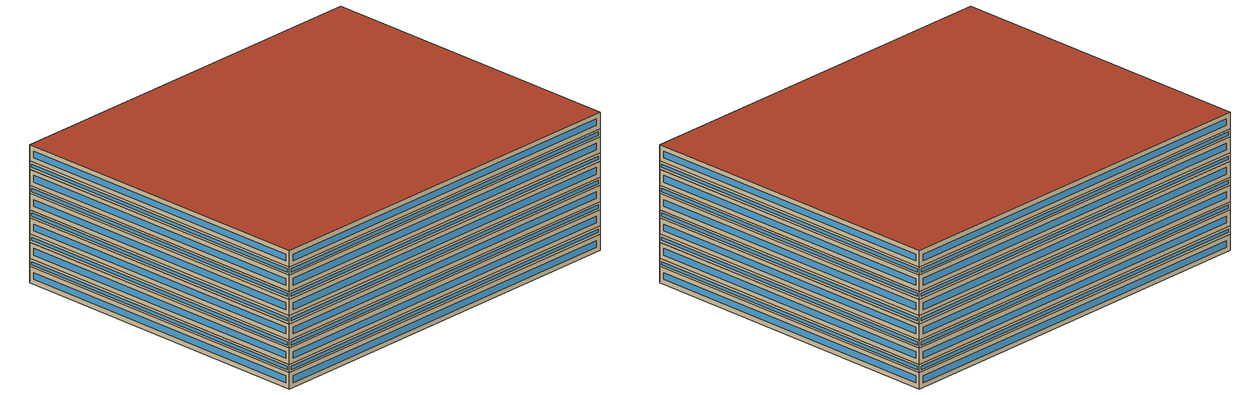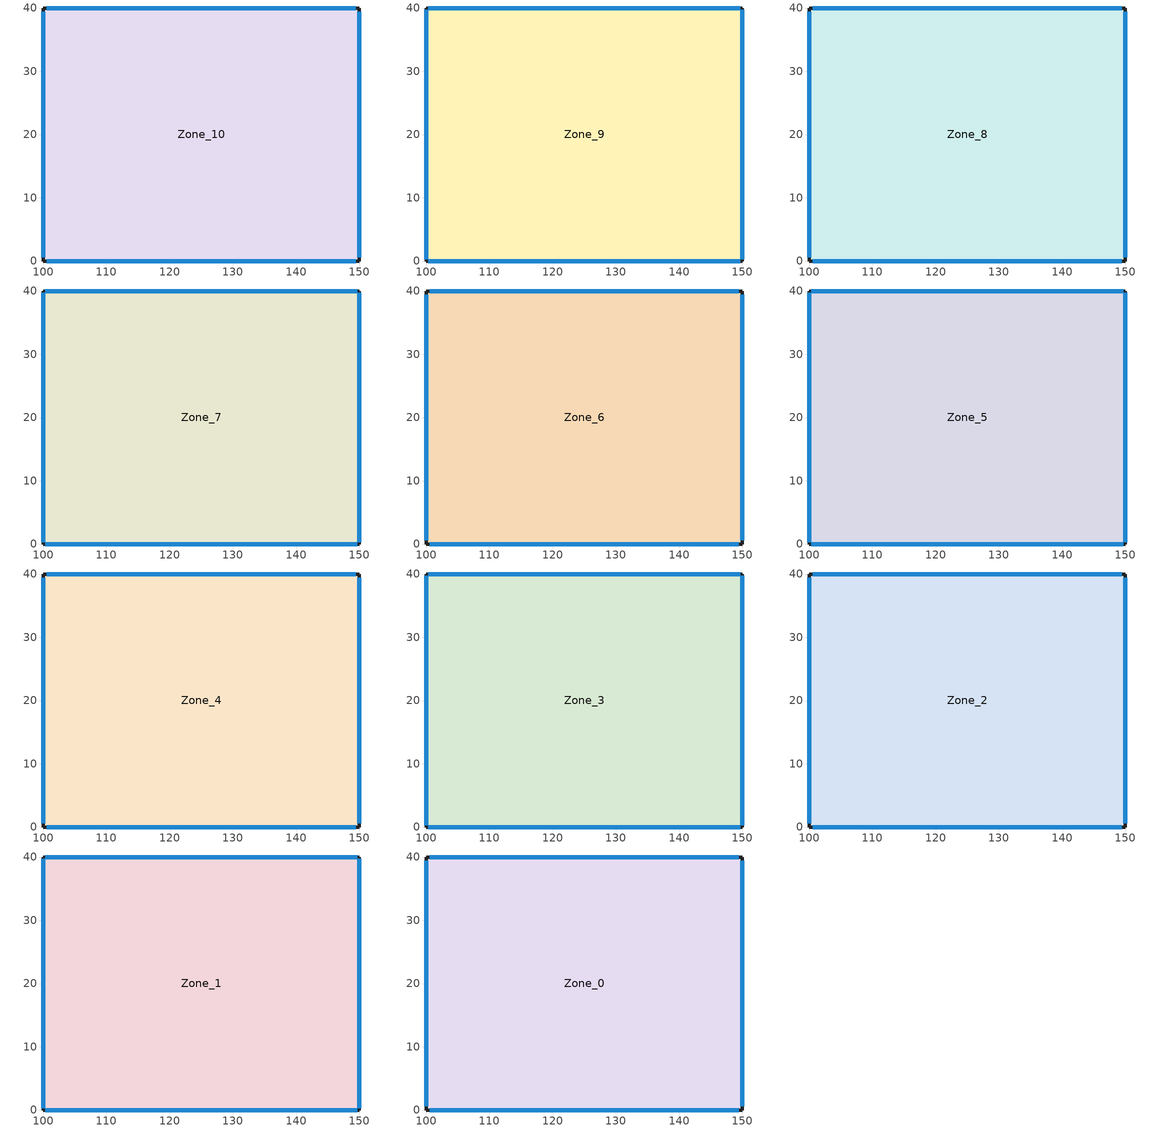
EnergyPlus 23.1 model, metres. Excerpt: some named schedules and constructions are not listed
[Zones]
Zone_10
 floor outside (90.1-2019 Nonresidential CZ 0 Exterior Floor (Mass)): 150,0 100,0 100,40 150,40 z0.5
 wall outside (90.1-2019 Nonresidential CZ 0 Exterior Wall (Mass)): 150,0 150,40 100,40 100,0 150,0 z0.5:2.5
 window (90.1-2019 Nonresidential CZ 0 Glazing (Operable)): 150,0.59 150,39.41 / 149.41,40 100.59,40 / 100,39.41 100,0.59 / 100.59,0 149.41,0 z1.09:1.91
Zone_9
 floor to Zone_10 (Interior Slab (Mass)_FLIPPED): 150,0 100,0 100,40 150,40 z2.5
 wall outside (90.1-2019 Nonresidential CZ 0 Exterior Wall (Mass)): 150,0 150,40 100,40 100,0 150,0 z2.5:3.5
 window (90.1-2019 Nonresidential CZ 0 Glazing (Operable)): 150,0.3 150,39.7 / 149.7,40 100.3,40 / 100,39.7 100,0.3 / 100.3,0 149.7,0 z2.8:3.2
Zone_8
 floor to Zone_9 (Interior Slab (Mass)_FLIPPED): 150,0 100,0 100,40 150,40 z3.5
 wall outside (90.1-2019 Nonresidential CZ 0 Exterior Wall (Mass)): 150,0 150,40 100,40 100,0 150,0 z3.5:5.5
 window (90.1-2019 Nonresidential CZ 0 Glazing (Operable)): 150,0.59 150,39.41 / 149.41,40 100.59,40 / 100,39.41 100,0.59 / 100.59,0 149.41,0 z4.09:4.91
Zone_7
 floor to Zone_8 (Interior Slab (Mass)_FLIPPED): 150,0 100,0 100,40 150,40 z5.5
 wall outside (90.1-2019 Nonresidential CZ 0 Exterior Wall (Mass)): 150,0 150,40 100,40 100,0 150,0 z5.5:6.5
 window (90.1-2019 Nonresidential CZ 0 Glazing (Operable)): 150,0.3 150,39.7 / 149.7,40 100.3,40 / 100,39.7 100,0.3 / 100.3,0 149.7,0 z5.8:6.2
Zone_6
 floor to Zone_7 (Interior Slab (Mass)_FLIPPED): 150,0 100,0 100,40 150,40 z6.5
 wall outside (90.1-2019 Nonresidential CZ 0 Exterior Wall (Mass)): 150,0 150,40 100,40 100,0 150,0 z6.5:8.5
 window (90.1-2019 Nonresidential CZ 0 Glazing (Operable)): 150,0.59 150,39.41 / 149.41,40 100.59,40 / 100,39.41 100,0.59 / 100.59,0 149.41,0 z7.09:7.91
Zone_5
 floor to Zone_6 (Interior Slab (Mass)_FLIPPED): 150,0 100,0 100,40 150,40 z8.5
 wall outside (90.1-2019 Nonresidential CZ 0 Exterior Wall (Mass)): 150,0 150,40 100,40 100,0 150,0 z8.5:9.5
 window (90.1-2019 Nonresidential CZ 0 Glazing (Operable)): 150,0.3 150,39.7 / 149.7,40 100.3,40 / 100,39.7 100,0.3 / 100.3,0 149.7,0 z8.8:9.2
Zone_4
 floor to Zone_5 (Interior Slab (Mass)_FLIPPED): 150,0 100,0 100,40 150,40 z9.5
 wall outside (90.1-2019 Nonresidential CZ 0 Exterior Wall (Mass)): 150,0 150,40 100,40 100,0 150,0 z9.5:11.5
 window (90.1-2019 Nonresidential CZ 0 Glazing (Operable)): 150,0.59 150,39.41 / 149.41,40 100.59,40 / 100,39.41 100,0.59 / 100.59,0 149.41,0 z10.09:10.91
Zone_3
 floor to Zone_4 (Interior Slab (Mass)_FLIPPED): 150,0 100,0 100,40 150,40 z11.5
 wall outside (90.1-2019 Nonresidential CZ 0 Exterior Wall (Mass)): 150,0 150,40 100,40 100,0 150,0 z11.5:12.5
 window (90.1-2019 Nonresidential CZ 0 Glazing (Operable)): 150,0.3 150,39.7 / 149.7,40 100.3,40 / 100,39.7 100,0.3 / 100.3,0 149.7,0 z11.8:12.2
Zone_2
 floor to Zone_3 (Interior Slab (Mass)_FLIPPED): 150,0 100,0 100,40 150,40 z12.5
 wall outside (90.1-2019 Nonresidential CZ 0 Exterior Wall (Mass)): 150,0 150,40 100,40 100,0 150,0 z12.5:14.5
 window (90.1-2019 Nonresidential CZ 0 Glazing (Operable)): 150,0.59 150,39.41 / 149.41,40 100.59,40 / 100,39.41 100,0.59 / 100.59,0 149.41,0 z13.09:13.91
Zone_1
 floor to Zone_2 (Interior Slab (Mass)_FLIPPED): 150,0 100,0 100,40 150,40 z14.5
 wall outside (90.1-2019 Nonresidential CZ 0 Exterior Wall (Mass)): 150,0 150,40 100,40 100,0 150,0 z14.5:15.5
 window (90.1-2019 Nonresidential CZ 0 Glazing (Operable)): 150,0.3 150,39.7 / 149.7,40 100.3,40 / 100,39.7 100,0.3 / 100.3,0 149.7,0 z14.8:15.2
Zone_0
 floor to Zone_1 (Interior Slab (Mass)_FLIPPED): 150,0 100,0 100,40 150,40 z15.5
 wall outside (90.1-2019 Nonresidential CZ 0 Exterior Wall (Mass)): 150,0 150,40 100,40 100,0 150,0 z15.5:17.5
 window (90.1-2019 Nonresidential CZ 0 Glazing (Operable)): 150,0.59 150,39.41 / 149.41,40 100.59,40 / 100,39.41 100,0.59 / 100.59,0 149.41,0 z16.09:16.91
 roof outside (90.1-2019 Nonresidential CZ 0 Exterior Roof (Mass)): 150,0 150,40 100,40 100,0 z17.5
[Schedule:Week:Daily]
CoolAvail_Zone_5_3: 8ac08239-8bdb-4184-9bfe-3cb0b5e9a97e, f7465ff5-cc3b-4403-82c9-82521ef3cb90, a1561be3-55ee-4e57-a287-591a479e8bf1, b73a8764-2c93-4235-99de-2399ed545a44, 87ddf09f-0acc-4952-84e5-459877a3d10f, 45735616-b2b6-4659-9007-e98fcdeeb41a, 5f942b04-503d-43e7-8c57-0119571af138, 8ac08239-8bdb-4184-9bfe-3cb0b5e9a97e, 8ac08239-8bdb-4184-9bfe-3cb0b5e9a97e, 8ac08239-8bdb-4184-9bfe-3cb0b5e9a97e, 8ac08239-8bdb-4184-9bfe-3cb0b5e9a97e, 8ac08239-8bdb-4184-9bfe-3cb0b5e9a97e
CoolAvail_Zone_5_4: b87b3b1c-751c-42fa-92db-3c0539987839, 8e94b0bc-d4b0-4aff-9e56-76a1adbb8d0a, 6896a997-09bc-4cb5-adef-ad1bdb4518cb, e380c8b1-286c-4a9c-aa02-f7e6a70574e0, c00eba58-7d6f-4fdd-ac65-0fd2af3947e4, ed3caabc-092e-42be-8969-d36d5941d1e9, 8e94b0bc-d4b0-4aff-9e56-76a1adbb8d0a, b87b3b1c-751c-42fa-92db-3c0539987839, b87b3b1c-751c-42fa-92db-3c0539987839, b87b3b1c-751c-42fa-92db-3c0539987839, b87b3b1c-751c-42fa-92db-3c0539987839, b87b3b1c-751c-42fa-92db-3c0539987839
CoolAvail_Zone_5_5: bfa7a8d4-6c56-4eff-bc5e-0618cf705621, 9cbed45e-63e8-4420-9a23-7f25957aa236, ef76ad71-7aaa-48a0-8e2c-fa70e842b56d, a43690ce-abb1-4da6-8cce-8481ea17eb74, 9cea89d7-eb24-4dcb-80fd-6958ede221d2, f4515d3c-328b-4c36-b737-3e4fbc606386, d6c9fbda-9c15-47d9-b869-da36010bdc4e, bfa7a8d4-6c56-4eff-bc5e-0618cf705621, bfa7a8d4-6c56-4eff-bc5e-0618cf705621, bfa7a8d4-6c56-4eff-bc5e-0618cf705621, bfa7a8d4-6c56-4eff-bc5e-0618cf705621, bfa7a8d4-6c56-4eff-bc5e-0618cf705621
CoolAvail_Zone_5_6: 59e5be97-33a9-4e03-82cd-77cbf9fea0a8, f5dad141-542a-48d2-b0c4-1b4ec5e46d7d, e0329e75-8594-46f3-8365-09f184f3d3c9, b85ddf77-71dd-4be8-8f48-0589f0cc54c9, 7c17c076-9c5c-4c49-8d7e-45ff4d4fd69f, 12a81014-9a70-4d75-962c-54732fd2817a, c8675d83-cc90-463b-8c33-fb7fa0b07f96, 59e5be97-33a9-4e03-82cd-77cbf9fea0a8, 59e5be97-33a9-4e03-82cd-77cbf9fea0a8, 59e5be97-33a9-4e03-82cd-77cbf9fea0a8, 59e5be97-33a9-4e03-82cd-77cbf9fea0a8, 59e5be97-33a9-4e03-82cd-77cbf9fea0a8
CoolAvail_Zone_5_7: cc56d085-d39f-49b6-9984-6ebc21cebae5, 10959cd0-f199-414d-9872-cf62450d83ae, 3cb80067-d96f-4fd9-81ae-80d8df03a0bd, d27c0b45-92c3-4db3-94aa-8d0116486a5d, faa8700b-9fde-41c6-9d48-d74e5590db6a, be9f164d-7db2-450c-ba37-8baf8c0ef6a5, 0efa19ce-e470-418a-8fb1-a87900ff5547, cc56d085-d39f-49b6-9984-6ebc21cebae5, cc56d085-d39f-49b6-9984-6ebc21cebae5, cc56d085-d39f-49b6-9984-6ebc21cebae5, cc56d085-d39f-49b6-9984-6ebc21cebae5, cc56d085-d39f-49b6-9984-6ebc21cebae5
CoolAvail_Zone_5_8: 11e1f09c-7582-4db8-b70a-5f12b58b5dc1, 8d978f04-2901-4319-afd5-be1bd5bee483, 486659df-fef1-48ce-bb1c-c3dd13010f79, 0366723c-bc0d-41cf-a795-b8832c644d88, d8c662f0-4c6b-42ae-a5f8-e1e0e819b8d4, 562e9b33-d1b3-493e-8375-723c1353a6f5, 8a405f9d-42d0-44d9-96d0-330464419840, 11e1f09c-7582-4db8-b70a-5f12b58b5dc1, 11e1f09c-7582-4db8-b70a-5f12b58b5dc1, 11e1f09c-7582-4db8-b70a-5f12b58b5dc1, 11e1f09c-7582-4db8-b70a-5f12b58b5dc1, 11e1f09c-7582-4db8-b70a-5f12b58b5dc1
CoolAvail_Zone_5_9: f2db2952-6156-4be0-b031-513d2b609a8c, c3d44b06-ad62-4a2a-9ce1-f80689ff660c, 8a405f9d-42d0-44d9-96d0-330464419840, 26011c86-58b0-47a6-b7ac-7f8563470614, ee257502-f434-459f-b2b2-f89f0795eda3, 5e1cf9e3-ebf4-4ece-97b1-18b0a8a31690, 263a5a61-1005-4029-ad1b-b767cfe35c9a, f2db2952-6156-4be0-b031-513d2b609a8c, f2db2952-6156-4be0-b031-513d2b609a8c, f2db2952-6156-4be0-b031-513d2b609a8c, f2db2952-6156-4be0-b031-513d2b609a8c, f2db2952-6156-4be0-b031-513d2b609a8c
CoolAvail_Zone_5_10: b28ff34a-97d2-4053-96a5-9acbe20769d3, 8a405f9d-42d0-44d9-96d0-330464419840, 63384a4c-9a77-477f-b9fc-a7fdd59f03d3, c76344e2-4c84-49b0-b137-45472a97be06, dacf9c4f-a16a-4dea-aa38-e56684c88150, d44360a1-31f5-418b-95dc-6b8b4617e77d, 5390ab0d-8085-4e6a-8bdc-433647d100b4, b28ff34a-97d2-4053-96a5-9acbe20769d3, b28ff34a-97d2-4053-96a5-9acbe20769d3, b28ff34a-97d2-4053-96a5-9acbe20769d3, b28ff34a-97d2-4053-96a5-9acbe20769d3, b28ff34a-97d2-4053-96a5-9acbe20769d3
CoolAvail_Zone_5_11: 8a405f9d-42d0-44d9-96d0-330464419840, 2b8d5e29-07b5-4375-84f3-7e73669e9175, 3a0204a8-4d5d-41e9-8140-a7a473ba1b05, cb9b3dab-3040-43a9-9f2c-7b7c161b15a6, a3d280ab-82f1-45d7-8cca-5a24b01e2a6f, c001c453-f69e-448c-8d33-b542edf875d6, 191eb09b-cef3-4d27-8d14-0055ef203aa4, 8a405f9d-42d0-44d9-96d0-330464419840, 8a405f9d-42d0-44d9-96d0-330464419840, 8a405f9d-42d0-44d9-96d0-330464419840, 8a405f9d-42d0-44d9-96d0-330464419840, 8a405f9d-42d0-44d9-96d0-330464419840
CoolAvail_Zone_5_12: 8d9dd40b-f5b2-4f36-824a-397c20008174, 41e65c28-817b-4d10-8260-7fd657d4a8b6, e3f1449a-5789-42cc-85f7-f1df5d4685aa, b015f029-59fd-4882-8d7d-9e79fa4d0a65, e2ee728e-757a-497b-b5b6-d78eaf94be34, d8f13d92-78d2-4bae-a025-28c6bf115016, c376802d-16c4-43a9-a7ce-9245a3954db4, 8d9dd40b-f5b2-4f36-824a-397c20008174, 8d9dd40b-f5b2-4f36-824a-397c20008174, 8d9dd40b-f5b2-4f36-824a-397c20008174, 8d9dd40b-f5b2-4f36-824a-397c20008174, 8d9dd40b-f5b2-4f36-824a-397c20008174
CoolAvail_Zone_5_13: 6a0dd6d0-2053-4e08-afd2-584c9f20a87a, 29de9b9f-1699-40cd-89d7-d4e65299d2f3, 75d18138-b2cd-4d38-b6c1-a88f72da3fcc, bd7f5a20-327d-4547-bbc3-5b7452d7e966, bb364aa2-3d88-425e-afcd-be4a77a556ae, 9d736532-3372-4234-86f8-cec98393f69c, 51f0637d-8233-4b49-a189-c331064c739d, 6a0dd6d0-2053-4e08-afd2-584c9f20a87a, 6a0dd6d0-2053-4e08-afd2-584c9f20a87a, 6a0dd6d0-2053-4e08-afd2-584c9f20a87a, 6a0dd6d0-2053-4e08-afd2-584c9f20a87a, 6a0dd6d0-2053-4e08-afd2-584c9f20a87a
CoolAvail_Zone_5_14: 3b64f659-7a87-43c0-8593-ffb75930c7f4, 9866af8d-7ab0-4c81-8db6-ce00146023e8, 02405d4e-0d02-4eff-9657-d8f9128f4eab, b917b18e-be4c-4d95-8ca7-ef00fec35358, 70c9cd82-fe0e-49ee-aaf4-1c8ff27f5354, 42b8bfae-4ab3-4b91-9049-5aef0e0a45b5, 9cbcde63-174f-4098-b545-8a02de437128, 3b64f659-7a87-43c0-8593-ffb75930c7f4, 3b64f659-7a87-43c0-8593-ffb75930c7f4, 3b64f659-7a87-43c0-8593-ffb75930c7f4, 3b64f659-7a87-43c0-8593-ffb75930c7f4, 3b64f659-7a87-43c0-8593-ffb75930c7f4
CoolAvail_Zone_5_15: 19dac5b0-28fc-460c-81f9-3dbb121f2bf8, e9c57910-916d-46b4-aea8-ffc3126c18fa, 2e73e53b-a754-47bd-965a-2e9b6a3bb011, 3f37206c-4197-45cd-98ea-0984f4deacec, 8f52b9ad-d695-459a-8123-1d00cf1d1862, 923948f4-e046-4f33-9833-6f095076ca41, 2b3fc603-4b4f-4d7a-8bc2-6e0e08bcdc7b, 19dac5b0-28fc-460c-81f9-3dbb121f2bf8, 19dac5b0-28fc-460c-81f9-3dbb121f2bf8, 19dac5b0-28fc-460c-81f9-3dbb121f2bf8, 19dac5b0-28fc-460c-81f9-3dbb121f2bf8, 19dac5b0-28fc-460c-81f9-3dbb121f2bf8
CoolAvail_Zone_5_16: 2b24e0a0-77cd-4c2a-b642-03fc66f5c8b9, 106d7206-3cd6-40aa-bb3f-d1aa542cc2ae, d8816c3b-0b15-4ece-87b0-550193ae6b3b, 90097c4d-ccdb-4846-818d-3cb2f30ef5dc, 61b5032f-cd16-4827-b89d-23ab93cb0bca, 18b198f9-c7da-4087-b865-159950c574c9, df11aa4b-5de7-4dcf-b1b6-ac577a82ad4a, 2b24e0a0-77cd-4c2a-b642-03fc66f5c8b9, 2b24e0a0-77cd-4c2a-b642-03fc66f5c8b9, 2b24e0a0-77cd-4c2a-b642-03fc66f5c8b9, 2b24e0a0-77cd-4c2a-b642-03fc66f5c8b9, 2b24e0a0-77cd-4c2a-b642-03fc66f5c8b9
CoolAvail_Zone_5_17: 30b9171a-7657-45ad-8017-84e6404a233f, eef20202-03ec-4909-bd15-b857f90d6a31, bfdf7701-11bf-443c-8628-7934162078ba, d15e5b5d-5e37-4174-a93b-1081d327ba36, dcbeb821-1698-4cac-b286-aea139742297, 7116dbe5-212a-4f86-9218-e9f82299a115, 38d1916f-2a8a-4ab0-92c9-4a2c45943095, 30b9171a-7657-45ad-8017-84e6404a233f, 30b9171a-7657-45ad-8017-84e6404a233f, 30b9171a-7657-45ad-8017-84e6404a233f, 30b9171a-7657-45ad-8017-84e6404a233f, 30b9171a-7657-45ad-8017-84e6404a233f
CoolAvail_Zone_5_18: 0a7de23c-0324-448c-89ba-2cd380fbd515, 2aff8466-0908-4b61-bc1a-6bceaf2a4e85, aebfd59d-58d0-45e9-a04d-295ea184cf9d, 0a7de23c-0324-448c-89ba-2cd380fbd515, def8fd52-9c04-459b-b488-edd1ceb558e8, 2724fd72-7d31-4623-8ce8-dae60800fc56, a52faff9-5955-42e7-a57b-6a64d24945f9, 0a7de23c-0324-448c-89ba-2cd380fbd515, 0a7de23c-0324-448c-89ba-2cd380fbd515, 0a7de23c-0324-448c-89ba-2cd380fbd515, 0a7de23c-0324-448c-89ba-2cd380fbd515, 0a7de23c-0324-448c-89ba-2cd380fbd515
CoolAvail_Zone_5_19: 51f33bcb-c1b9-4dbf-a088-91283180cc94, f02aa9f5-7836-4d4f-86de-6ff0b72cae85, e110b118-d81a-4b43-8216-c1da41565a46, a215011d-4356-478b-a21d-b576fe264fa7, 516b1c36-25e3-4fd2-ba88-c9e099409a74, 2c939a17-2f24-48a6-9bbb-2f1d91a34e61, 83adf70c-07ae-41d9-8fd2-a52c17277c96, 51f33bcb-c1b9-4dbf-a088-91283180cc94, 51f33bcb-c1b9-4dbf-a088-91283180cc94, 51f33bcb-c1b9-4dbf-a088-91283180cc94, 51f33bcb-c1b9-4dbf-a088-91283180cc94, 51f33bcb-c1b9-4dbf-a088-91283180cc94
CoolAvail_Zone_5_20: 5dda5916-6d3c-48d9-a4eb-7cd58c6ca905, 90be5a14-d185-49e9-b411-98636482d1e4, 51f33bcb-c1b9-4dbf-a088-91283180cc94, 7a625284-486a-4df8-a195-787275be78b9, 2d9d3bc2-2be8-40e2-ba93-16945def3971, 50c1e71f-3c6f-4dce-aea5-29f5db3406b0, 3b2a50bb-8273-4419-a75b-b061611c1ee3, 5dda5916-6d3c-48d9-a4eb-7cd58c6ca905, 5dda5916-6d3c-48d9-a4eb-7cd58c6ca905, 5dda5916-6d3c-48d9-a4eb-7cd58c6ca905, 5dda5916-6d3c-48d9-a4eb-7cd58c6ca905, 5dda5916-6d3c-48d9-a4eb-7cd58c6ca905
CoolAvail_Zone_5_21: 79654032-0147-43e8-b268-009458f05259, 9cbed45e-63e8-4420-9a23-7f25957aa236, 033e5d23-12a7-46dc-9698-c5c22ac64766, ca0514e6-15e5-43fc-9152-7c261e085220, e4cf8d18-b06a-4275-8dae-d644d1fffa45, 5dfc78b0-88dd-4231-a396-0eb56cbd5de2, ad5cdd03-fd0d-46d1-a952-4600b6bc9a7e, 79654032-0147-43e8-b268-009458f05259, 79654032-0147-43e8-b268-009458f05259, 79654032-0147-43e8-b268-009458f05259, 79654032-0147-43e8-b268-009458f05259, 79654032-0147-43e8-b268-009458f05259
CoolAvail_Zone_5_22: ae0897ba-8887-4847-a761-27c239ed7601, e9241817-41b8-4c97-a5ac-5b412bfbf647, 6ed750c0-6651-479f-8583-a43f3ec745a4, ab5efb21-1b2c-4519-9a10-06b047222dca, 46cdaba4-7fc0-49bc-aa2e-e63d6e3d887b, 9b530ce9-eca5-4026-a7f3-7d5d08ebb73a, a49a7585-76db-4f9a-93a1-7b1e433aaa8e, ae0897ba-8887-4847-a761-27c239ed7601, ae0897ba-8887-4847-a761-27c239ed7601, ae0897ba-8887-4847-a761-27c239ed7601, ae0897ba-8887-4847-a761-27c239ed7601, ae0897ba-8887-4847-a761-27c239ed7601
CoolAvail_Zone_5_23: bf5dcc97-0650-4216-94ab-1fe1f55276a6, aaa1963e-e4e9-4f0a-8b44-b0072f10ddaf, b3fd5bc3-90ed-4f8e-8d6f-127abbd410e7, 532fc8c8-b428-4593-a29f-3708c2500318, c4eee6c1-9e5e-41c9-af96-8911827a25c9, db590865-4fe0-4535-94e5-8bd3e82d6c2f, 4a43e340-611f-4e7f-be46-f3b1aaa300a3, bf5dcc97-0650-4216-94ab-1fe1f55276a6, bf5dcc97-0650-4216-94ab-1fe1f55276a6, bf5dcc97-0650-4216-94ab-1fe1f55276a6, bf5dcc97-0650-4216-94ab-1fe1f55276a6, bf5dcc97-0650-4216-94ab-1fe1f55276a6
CoolAvail_Zone_5_24: b4f70b77-5474-4961-b665-f4b872168fce, 62a84dcf-005e-479f-bf49-5971cac001d6, 95043a9f-ae9f-4096-93dd-0030d5745bee, 71b5a1bf-89df-478a-94ba-3e6d224b1fce, 067f6a9f-440f-4da4-bc3c-4016dbe239e3, 51920650-d57b-432c-8473-77c249c60af3, 4e089610-16fc-4de8-8654-57ed60320646, b4f70b77-5474-4961-b665-f4b872168fce, b4f70b77-5474-4961-b665-f4b872168fce, b4f70b77-5474-4961-b665-f4b872168fce, b4f70b77-5474-4961-b665-f4b872168fce, b4f70b77-5474-4961-b665-f4b872168fce
CoolAvail_Zone_5_25: 3a8ff466-1572-43e3-b7c1-fb57bae7e5f6, af582de9-854c-4b27-ac37-ec64c0e964a6, 9561be1d-9728-4a63-9683-414e658ba770, 0c5d451c-b26a-42e6-8045-81209f73361d, 13c9dcf3-7c3c-4939-99bc-a66501a51218, bd35f572-6c14-4c75-a87f-39b822fabd9c, a0464ed6-f6ce-463c-902f-f49dfcaf50e5, 3a8ff466-1572-43e3-b7c1-fb57bae7e5f6, 3a8ff466-1572-43e3-b7c1-fb57bae7e5f6, 3a8ff466-1572-43e3-b7c1-fb57bae7e5f6, 3a8ff466-1572-43e3-b7c1-fb57bae7e5f6, 3a8ff466-1572-43e3-b7c1-fb57bae7e5f6
CoolAvail_Zone_5_26: 1a058e7b-2432-44ee-a387-212f9af2a98e, 89cbe1b4-be8d-420b-ad1d-481134bae030, e2c5f702-147f-4f45-8f93-eb151656052a, e8feb143-6619-4e44-abe4-59084b4926e8, d6372546-09e3-4d54-a7ad-aef5bb923712, bc1f5db8-0343-4289-98cc-e794d962400e, 8e44327a-f274-4954-8564-baa047c96d54, 1a058e7b-2432-44ee-a387-212f9af2a98e, 1a058e7b-2432-44ee-a387-212f9af2a98e, 1a058e7b-2432-44ee-a387-212f9af2a98e, 1a058e7b-2432-44ee-a387-212f9af2a98e, 1a058e7b-2432-44ee-a387-212f9af2a98e
CoolAvail_Zone_5_27: 5ebd543f-653b-4453-a2d1-aa20cdf9a81a, bec830b0-02b2-4883-9ad5-dd031b4d9da0, ac1a399e-7844-498d-8094-53b89d6a8a63, b0a6c523-17be-4de8-a007-4749900e1979, 89440362-d1a5-4c98-b4b5-20ca6e0c723e, 9bd72d2d-7662-4cc1-85ea-05f916025e89, e36e2bb7-caca-44e1-8e18-b27da54db28d, 5ebd543f-653b-4453-a2d1-aa20cdf9a81a, 5ebd543f-653b-4453-a2d1-aa20cdf9a81a, 5ebd543f-653b-4453-a2d1-aa20cdf9a81a, 5ebd543f-653b-4453-a2d1-aa20cdf9a81a, 5ebd543f-653b-4453-a2d1-aa20cdf9a81a
CoolAvail_Zone_5_28: 52f27922-8312-42f5-9ce3-bbaede20f962, d69800f2-0a2a-4179-96c9-3c352552a6cb, a7b39a6e-c28e-400f-b0cb-b89a44eba3be, 3c63a5d8-3374-4310-95cc-48742d6db97b, d15e5b5d-5e37-4174-a93b-1081d327ba36, 3a47506a-f390-4411-a07b-474aca295586, 79654032-0147-43e8-b268-009458f05259, 52f27922-8312-42f5-9ce3-bbaede20f962, 52f27922-8312-42f5-9ce3-bbaede20f962, 52f27922-8312-42f5-9ce3-bbaede20f962, 52f27922-8312-42f5-9ce3-bbaede20f962, 52f27922-8312-42f5-9ce3-bbaede20f962
CoolAvail_Zone_5_29: 9bbad1f3-deb7-427f-9d25-8d7d36413950, 53c1ea5d-1ebb-48b4-bd44-e5e57a493b47, 571e5022-c7a9-4193-872e-adb23b875967, fd1eebb7-ae25-4a0b-9ae9-f39244b66f8c, d15e5b5d-5e37-4174-a93b-1081d327ba36, d15e5b5d-5e37-4174-a93b-1081d327ba36, b8639eff-2515-4373-8ad7-ac73a9e1f874, 9bbad1f3-deb7-427f-9d25-8d7d36413950, 9bbad1f3-deb7-427f-9d25-8d7d36413950, 9bbad1f3-deb7-427f-9d25-8d7d36413950, 9bbad1f3-deb7-427f-9d25-8d7d36413950, 9bbad1f3-deb7-427f-9d25-8d7d36413950
CoolAvail_Zone_5_30: 7184da34-240c-4b6d-93ce-fbc2130ab747, 8a405f9d-42d0-44d9-96d0-330464419840, dc97af03-2384-4bb0-99b3-728cf9247e1d, 3a76f166-5242-40e2-934c-137b1db0427f, 603d38bc-9358-45a7-b500-89b06c01529a, 4439b08b-b3b5-4bb0-872a-ef064c6df472, 961611fc-6cb6-40a5-a8bc-84e99b759f59, 7184da34-240c-4b6d-93ce-fbc2130ab747, 7184da34-240c-4b6d-93ce-fbc2130ab747, 7184da34-240c-4b6d-93ce-fbc2130ab747, 7184da34-240c-4b6d-93ce-fbc2130ab747, 7184da34-240c-4b6d-93ce-fbc2130ab747
CoolAvail_Zone_5_31: 5a908684-f9cf-45b4-b5b8-ae8a123e500a, 7a625284-486a-4df8-a195-787275be78b9, 571e5022-c7a9-4193-872e-adb23b875967, 51099a20-6c29-4076-87bc-da8d38a44a4c, 9f34e41f-fa0a-4cca-84f2-8a4b7e5c9fff, 2e3ce53a-b27f-4b19-865a-8a59f8f3d9be, fb570989-6d79-4e23-96a0-bc028a045480, 5a908684-f9cf-45b4-b5b8-ae8a123e500a, 5a908684-f9cf-45b4-b5b8-ae8a123e500a, 5a908684-f9cf-45b4-b5b8-ae8a123e500a, 5a908684-f9cf-45b4-b5b8-ae8a123e500a, 5a908684-f9cf-45b4-b5b8-ae8a123e500a
CoolAvail_Zone_5_32: 33920dee-67d3-4b8c-8265-b6fee3f7193f, 4d3eb448-9b0c-49e7-af43-dd11c7dbcc7f, 14827110-bb91-4569-9464-842db7c2f4c9, 4415725f-ac32-4013-943e-1ba89236a3ae, cde782c4-b684-40ae-8943-953bc67c3267, 680fbcb8-d65b-47a6-8f7d-5d6d7eec2a61, a5b1e0ee-6456-494a-ac05-9d128e00ea1b, 33920dee-67d3-4b8c-8265-b6fee3f7193f, 33920dee-67d3-4b8c-8265-b6fee3f7193f, 33920dee-67d3-4b8c-8265-b6fee3f7193f, 33920dee-67d3-4b8c-8265-b6fee3f7193f, 33920dee-67d3-4b8c-8265-b6fee3f7193f
CoolAvail_Zone_5_33: e6622f1f-2e6a-4cb0-9cfe-3307bc4e7330, ba0a8b03-b524-4944-950f-25f97ced0e71, 5e71a3d9-717c-4ec3-b2c5-cc67a8577d65, 0d333b0c-b992-4e52-952e-bc08f7f16e68, c7fc317e-73be-4404-b4ac-a850ff035b45, 033e5d23-12a7-46dc-9698-c5c22ac64766, 96585438-17a9-4f2d-ba76-5f25d7acb26b, e6622f1f-2e6a-4cb0-9cfe-3307bc4e7330, e6622f1f-2e6a-4cb0-9cfe-3307bc4e7330, e6622f1f-2e6a-4cb0-9cfe-3307bc4e7330, e6622f1f-2e6a-4cb0-9cfe-3307bc4e7330, e6622f1f-2e6a-4cb0-9cfe-3307bc4e7330
CoolAvail_Zone_5_34: 58776fbb-131a-4163-bc9f-bdc5d5c2f7db, 3c21969f-b920-492f-a4b9-10ae55c85706, 61b357f4-f6e6-4925-b387-1de39b7cc1fa, 0fa62410-a4f8-424e-bd98-b743837af38e, 502d5453-6122-42a2-9195-6f643fa86aa6, 348f92fa-facd-4d59-8293-b884daa41336, 975a310a-3582-4e8e-bbb1-4e74cdb09bf2, 58776fbb-131a-4163-bc9f-bdc5d5c2f7db, 58776fbb-131a-4163-bc9f-bdc5d5c2f7db, 58776fbb-131a-4163-bc9f-bdc5d5c2f7db, 58776fbb-131a-4163-bc9f-bdc5d5c2f7db, 58776fbb-131a-4163-bc9f-bdc5d5c2f7db
CoolAvail_Zone_5_35: 0a0e94e5-17e9-4f55-b6ba-0cff2d60cb48, 656ac055-7b5f-4ee6-a593-05e85dcc2151, f4a2c2a8-6a30-4858-af05-fa7fe88aa03f, d37df644-2e9c-4d79-a21b-c2ce73d4f76b, c8675d83-cc90-463b-8c33-fb7fa0b07f96, 2c28fc9b-8a8b-4620-840b-bf0f7868a53c, 4eb883bc-be96-4aad-97b9-e9b3bf60c7c0, 0a0e94e5-17e9-4f55-b6ba-0cff2d60cb48, 0a0e94e5-17e9-4f55-b6ba-0cff2d60cb48, 0a0e94e5-17e9-4f55-b6ba-0cff2d60cb48, 0a0e94e5-17e9-4f55-b6ba-0cff2d60cb48, 0a0e94e5-17e9-4f55-b6ba-0cff2d60cb48
CoolAvail_Zone_5_36: 974d3b50-240b-4423-8093-ecf7348e7a77, 5dda5916-6d3c-48d9-a4eb-7cd58c6ca905, d1377231-a0dc-4382-bb8f-9b1b18d367ac, 3bc0fb08-8a13-4cc9-ae99-47b2b77d3581, 64521ecc-3f76-405a-8015-79241e9814f1, 0b178198-81fe-45bb-924c-f1c7844d558f, 9561be1d-9728-4a63-9683-414e658ba770, 974d3b50-240b-4423-8093-ecf7348e7a77, 974d3b50-240b-4423-8093-ecf7348e7a77, 974d3b50-240b-4423-8093-ecf7348e7a77, 974d3b50-240b-4423-8093-ecf7348e7a77, 974d3b50-240b-4423-8093-ecf7348e7a77
CoolAvail_Zone_5_37: d15e5b5d-5e37-4174-a93b-1081d327ba36, 4dbaa0ec-594d-484d-9f40-ff97ba6f489b, 5637ac8b-84e2-4ae5-80ae-d1b10a38e0a6, 73b77d0b-158f-4ab2-b965-87fe1b25a0b5, a23a09be-1608-4e17-9d1a-3b0c8bebe0d6, bee6b387-4d5e-4adb-b40b-2d77ddca55e5, fefef696-33ff-4fe0-90e5-88765f0c1d3c, d15e5b5d-5e37-4174-a93b-1081d327ba36, d15e5b5d-5e37-4174-a93b-1081d327ba36, d15e5b5d-5e37-4174-a93b-1081d327ba36, d15e5b5d-5e37-4174-a93b-1081d327ba36, d15e5b5d-5e37-4174-a93b-1081d327ba36
CoolAvail_Zone_5_38: e88c6c5b-bd8b-4ff2-a5c8-6d02a455660d, d503720c-97db-4c8f-bb73-5fa63e187427, 974d3b50-240b-4423-8093-ecf7348e7a77, e6bef2dc-bc69-48b0-a87c-56ca68d267ba, b56f730e-0d16-40b5-8800-2eaec1f9e16d, 481d59af-034c-4750-aa96-4dfbceed2deb, 26478247-07dc-437b-9561-7dc0f47f08da, e88c6c5b-bd8b-4ff2-a5c8-6d02a455660d, e88c6c5b-bd8b-4ff2-a5c8-6d02a455660d, e88c6c5b-bd8b-4ff2-a5c8-6d02a455660d, e88c6c5b-bd8b-4ff2-a5c8-6d02a455660d, e88c6c5b-bd8b-4ff2-a5c8-6d02a455660d
CoolAvail_Zone_5_39: e0b2708d-d036-4065-8009-799a6ab6b869, 67b84bbc-35a5-464d-b2aa-46a085c2dace, 2ba26b7c-ec20-4d35-9d4d-c5aa899999db, 33fc359f-7dd0-4837-816f-1591cc087171, 09a3685a-2c69-4375-933e-06f930586e9f, 7321d2a9-7909-4930-a3a2-908d2a361488, d15e5b5d-5e37-4174-a93b-1081d327ba36, e0b2708d-d036-4065-8009-799a6ab6b869, e0b2708d-d036-4065-8009-799a6ab6b869, e0b2708d-d036-4065-8009-799a6ab6b869, e0b2708d-d036-4065-8009-799a6ab6b869, e0b2708d-d036-4065-8009-799a6ab6b869
CoolAvail_Zone_5_40: fd1eebb7-ae25-4a0b-9ae9-f39244b66f8c, 95fa02f2-2dcb-463b-95b4-cc12a435ff88, a7a1d405-c573-4bb9-b67b-8ce496c3c19b, 45c8ce96-07ae-4084-a6ae-a2589231fdf2, b97038e8-cb96-4908-8caf-aebc44971e05, 935ce55b-c2eb-4d0a-8971-2a44efc75534, 7f483035-ffa4-4953-83d1-3a987444b79a, fd1eebb7-ae25-4a0b-9ae9-f39244b66f8c, fd1eebb7-ae25-4a0b-9ae9-f39244b66f8c, fd1eebb7-ae25-4a0b-9ae9-f39244b66f8c, fd1eebb7-ae25-4a0b-9ae9-f39244b66f8c, fd1eebb7-ae25-4a0b-9ae9-f39244b66f8c
CoolAvail_Zone_5_41: 2dcc873a-a15d-4898-9fc1-872ab014c7bf, bbb2faed-3f6a-44d8-aaf0-78c2e5e9e339, e423462b-1761-430d-9fe2-04f5ce2df798, 221900c0-e161-4b32-8dcf-c06f7f97bc00, 0c28a0af-c182-4c21-a87c-47ab7c06f9a6, 531176dc-aaea-4caa-8757-48b7464adbe8, f02c8604-d348-4cbe-8dd2-544ac135fb9a, 2dcc873a-a15d-4898-9fc1-872ab014c7bf, 2dcc873a-a15d-4898-9fc1-872ab014c7bf, 2dcc873a-a15d-4898-9fc1-872ab014c7bf, 2dcc873a-a15d-4898-9fc1-872ab014c7bf, 2dcc873a-a15d-4898-9fc1-872ab014c7bf
CoolAvail_Zone_5_42: 55b381e4-677b-4329-b664-d2a45fb87942, 4b302ba2-075a-4b97-9e24-a58132b1d411, 02e56310-3f5e-4da5-a1ac-b244952a844e, 2bf2147b-2790-43df-95a8-867ac31a1a3b, beec6d2d-9b4d-454c-bab1-ccd7f0066b7f, e315acb1-8100-4df8-a883-a898b626087a, 338386b5-c2be-4c5a-bb7b-7ed45e145b6a, 55b381e4-677b-4329-b664-d2a45fb87942, 55b381e4-677b-4329-b664-d2a45fb87942, 55b381e4-677b-4329-b664-d2a45fb87942, 55b381e4-677b-4329-b664-d2a45fb87942, 55b381e4-677b-4329-b664-d2a45fb87942
CoolAvail_Zone_5_43: a3fc49ce-a702-4050-a4d4-f0b41f3f04d1, 61f6c040-2eff-4334-87d1-fc18078c5b4d, 216a5813-e1aa-4f98-a3d9-45aafe295c6f, ed36eb50-59d0-4664-b429-3e82567ec3db, 8268aa2b-f0c7-4399-82b5-6ee22692aaec, 7e1150bf-fcb5-4083-bada-e8b812130924, bac10eca-6aad-4b6c-99d9-6d047ad927fb, a3fc49ce-a702-4050-a4d4-f0b41f3f04d1, a3fc49ce-a702-4050-a4d4-f0b41f3f04d1, a3fc49ce-a702-4050-a4d4-f0b41f3f04d1, a3fc49ce-a702-4050-a4d4-f0b41f3f04d1, a3fc49ce-a702-4050-a4d4-f0b41f3f04d1
CoolAvail_Zone_5_44: 64c5fce2-a931-45de-ae17-11bb6b7ec4f7, 47937c46-9517-4e7e-a3e7-344cd70182dd, 6875829c-b567-4096-a9a7-070edf4a5beb, 1ef194d5-600d-436e-896f-97ae3dce0780, a412ade5-a070-42a9-a7bc-82a2a93165c4, 8a1bcc7b-a4db-415c-b492-aece4c5ef8ef, 54881f83-04a8-4966-a892-547419b078ed, 64c5fce2-a931-45de-ae17-11bb6b7ec4f7, 64c5fce2-a931-45de-ae17-11bb6b7ec4f7, 64c5fce2-a931-45de-ae17-11bb6b7ec4f7, 64c5fce2-a931-45de-ae17-11bb6b7ec4f7, 64c5fce2-a931-45de-ae17-11bb6b7ec4f7
CoolAvail_Zone_5_45: 2b397f9f-8be1-4396-8707-4f27285c48cf, 8a405f9d-42d0-44d9-96d0-330464419840, 406e654a-9fdf-4ae3-be6f-feb498b17671, d744ff22-ee5c-4023-b1c9-87d2f9fe7dfb, 2ba26b7c-ec20-4d35-9d4d-c5aa899999db, 18633dd2-a644-4504-9320-c2cd889ac2f6, 2b397f9f-8be1-4396-8707-4f27285c48cf, 2b397f9f-8be1-4396-8707-4f27285c48cf, 2b397f9f-8be1-4396-8707-4f27285c48cf, 2b397f9f-8be1-4396-8707-4f27285c48cf, 2b397f9f-8be1-4396-8707-4f27285c48cf, 2b397f9f-8be1-4396-8707-4f27285c48cf
CoolAvail_Zone_5_46: 309667cc-af2f-4954-85bc-5c148a350b4a, 4b302ba2-075a-4b97-9e24-a58132b1d411, c5798417-1c1b-466f-842b-606aee00b441, 3561d5a0-8828-4d36-a964-a15591300829, a7ceca8a-c546-48e0-a49a-66e985bab7ce, 5cde5439-ff1c-4de1-beaa-ff53f8bc1147, 8eda0833-9465-44ca-b207-203164fd8480, 309667cc-af2f-4954-85bc-5c148a350b4a, 309667cc-af2f-4954-85bc-5c148a350b4a, 309667cc-af2f-4954-85bc-5c148a350b4a, 309667cc-af2f-4954-85bc-5c148a350b4a, 309667cc-af2f-4954-85bc-5c148a350b4a
CoolAvail_Zone_5_47: c07bb51f-4667-4208-a672-928bc48b7e71, 0f0ad8b2-2234-4335-ac35-566c41478452, 6d6db758-2500-443d-bdef-894acfca45ea, 3f746df6-9fc2-4e6b-862d-bfddc29698c6, cc53f02f-f23b-4eea-8bb5-4934ea585736, f312e64c-c167-464e-bd74-4efe2e397cf8, a00cccfd-5229-4c20-b9c7-1c7349c5186a, c07bb51f-4667-4208-a672-928bc48b7e71, c07bb51f-4667-4208-a672-928bc48b7e71, c07bb51f-4667-4208-a672-928bc48b7e71, c07bb51f-4667-4208-a672-928bc48b7e71, c07bb51f-4667-4208-a672-928bc48b7e71
CoolAvail_Zone_5_48: 2c8ea5d2-3ca6-45dd-837b-790187776252, 4cc02389-25bd-4e02-83c7-58feb55ca3e1, d334755c-7090-493a-ab8f-9d10578fc5a6, 29e997ca-ecc2-4d1c-89d3-e135346c21a9, acf5dc99-9e6c-4cd1-8e4e-92e17302b4d5, d7521b54-dcde-4121-9895-2ef7c3b3bb1f, 1ae229a3-7d21-4fb6-800f-6fe5ce3d76cc, 2c8ea5d2-3ca6-45dd-837b-790187776252, 2c8ea5d2-3ca6-45dd-837b-790187776252, 2c8ea5d2-3ca6-45dd-837b-790187776252, 2c8ea5d2-3ca6-45dd-837b-790187776252, 2c8ea5d2-3ca6-45dd-837b-790187776252
CoolAvail_Zone_5_49: 7ea803b6-4dd8-4f21-a3f9-328113ec1916, f9b1004c-33da-4f60-8c23-26f99f1b139a, bde7cc9d-b313-478c-8cc4-a01290c4dae5, ce449a69-b7fa-4ae1-93bb-0214ff05a138, 3f8a45d7-03b5-4d13-a7ff-d2d48f56d807, 036425c4-82a5-4409-8ab6-3f12aa87b18d, fbfbacd4-5a12-4ed5-b67e-3885ccab6799, 7ea803b6-4dd8-4f21-a3f9-328113ec1916, 7ea803b6-4dd8-4f21-a3f9-328113ec1916, 7ea803b6-4dd8-4f21-a3f9-328113ec1916, 7ea803b6-4dd8-4f21-a3f9-328113ec1916, 7ea803b6-4dd8-4f21-a3f9-328113ec1916
CoolAvail_Zone_5_50: 7c356ccd-7fd0-4528-b668-c7546eaf29fd, a7a1d405-c573-4bb9-b67b-8ce496c3c19b, 0fe831b4-e945-4b21-ac06-86a2e420b340, cd7ced8e-8b7f-4543-85a8-9176b2e4a066, 2d89ac6e-f4cc-4247-9866-2bcfe1bc3776, 8881c897-b148-42fc-af77-a5b5a63de981, 5eed06f2-4a53-4ea2-bfd0-8501a5fcf0c7, 7c356ccd-7fd0-4528-b668-c7546eaf29fd, 7c356ccd-7fd0-4528-b668-c7546eaf29fd, 7c356ccd-7fd0-4528-b668-c7546eaf29fd, 7c356ccd-7fd0-4528-b668-c7546eaf29fd, 7c356ccd-7fd0-4528-b668-c7546eaf29fd
CoolAvail_Zone_5_51: c0e83535-29b8-446b-86aa-72272f3ed4d5, effd959a-8aaf-4a32-8b40-52283b3b98f9, c5930086-2ef5-4a74-83ec-795e1fdc4ced, 422191d6-08e9-4381-a167-78983eb10db2, 781589bc-d8a2-4d70-8197-9cd454fa73dc, 08f62952-1b6d-40fd-a8d1-eb5f4b36067c, 2e3ce53a-b27f-4b19-865a-8a59f8f3d9be, c0e83535-29b8-446b-86aa-72272f3ed4d5, c0e83535-29b8-446b-86aa-72272f3ed4d5, c0e83535-29b8-446b-86aa-72272f3ed4d5, c0e83535-29b8-446b-86aa-72272f3ed4d5, c0e83535-29b8-446b-86aa-72272f3ed4d5
CoolAvail_Zone_5_52: fd54331b-13d3-40b1-82b7-098872b6a4d1, fd54331b-13d3-40b1-82b7-098872b6a4d1, fd54331b-13d3-40b1-82b7-098872b6a4d1, fd54331b-13d3-40b1-82b7-098872b6a4d1, fd54331b-13d3-40b1-82b7-098872b6a4d1, fd54331b-13d3-40b1-82b7-098872b6a4d1, fd54331b-13d3-40b1-82b7-098872b6a4d1, fd54331b-13d3-40b1-82b7-098872b6a4d1, fd54331b-13d3-40b1-82b7-098872b6a4d1, fd54331b-13d3-40b1-82b7-098872b6a4d1, fd54331b-13d3-40b1-82b7-098872b6a4d1, fd54331b-13d3-40b1-82b7-098872b6a4d1
NatVentAvail_Zone_5_0: cc7c5e72-59e5-4702-8b92-1755059ed6e7, 376c1599-d0a1-46f3-9493-42d7791fb4d7, adf51260-352a-49a5-856a-a1708e0f9059, 3d42308f-4ede-4cfc-abd2-451e729e8899, 7e556149-db7b-452c-bc0e-d10d15d566de, d91147c9-b657-4293-a10b-2d96826d421b, 3de5a5f0-e37b-4be9-a4d0-a10cd2c42d39, cc7c5e72-59e5-4702-8b92-1755059ed6e7, cc7c5e72-59e5-4702-8b92-1755059ed6e7, cc7c5e72-59e5-4702-8b92-1755059ed6e7, cc7c5e72-59e5-4702-8b92-1755059ed6e7, cc7c5e72-59e5-4702-8b92-1755059ed6e7
NatVentAvail_Zone_5_1: 3ae7b580-9877-4d38-86a1-b7ff7554ca40, d42ad0eb-1562-4c6a-a2ff-f30118a8ced3, 659cf226-37ff-47d1-895f-4ca231c388b7, ac56218a-2dbe-492e-8073-25593503e669, c0b2f4d1-01b3-45a1-8358-39c921a39d31, 9f5f28fe-3118-482c-a101-9ab805f1a469, b0720e02-7a41-4125-943b-bf7348b466ea, 3ae7b580-9877-4d38-86a1-b7ff7554ca40, 3ae7b580-9877-4d38-86a1-b7ff7554ca40, 3ae7b580-9877-4d38-86a1-b7ff7554ca40, 3ae7b580-9877-4d38-86a1-b7ff7554ca40, 3ae7b580-9877-4d38-86a1-b7ff7554ca40
NatVentAvail_Zone_5_2: 5105515d-9b21-4281-af3d-07e03f7b6bab, d0b618e4-c2f6-400f-8f7b-86c363a9a151, c0b2f4d1-01b3-45a1-8358-39c921a39d31, 59960803-f3c8-46b2-94bb-fd38e35e664c, 376c1599-d0a1-46f3-9493-42d7791fb4d7, ea529082-dafb-4ae3-9133-c80d673d23d8, 71d822ab-728c-4cc9-9c34-57a5de03a976, 5105515d-9b21-4281-af3d-07e03f7b6bab, 5105515d-9b21-4281-af3d-07e03f7b6bab, 5105515d-9b21-4281-af3d-07e03f7b6bab, 5105515d-9b21-4281-af3d-07e03f7b6bab, 5105515d-9b21-4281-af3d-07e03f7b6bab
NatVentAvail_Zone_5_3: 3e0c2a6a-3bf6-4d58-a271-e91b39380af6, a49a7585-76db-4f9a-93a1-7b1e433aaa8e, ae37b25e-c380-4e85-8790-aceacc0e0324, 426e0e56-fc7c-49e6-90d7-0bfdbe712f24, 41781489-dd0d-4094-bb15-ddb7413edce5, cc7c5e72-59e5-4702-8b92-1755059ed6e7, 7d9c5027-a62c-4d0e-8f1d-a1b17dfe5b28, 3e0c2a6a-3bf6-4d58-a271-e91b39380af6, 3e0c2a6a-3bf6-4d58-a271-e91b39380af6, 3e0c2a6a-3bf6-4d58-a271-e91b39380af6, 3e0c2a6a-3bf6-4d58-a271-e91b39380af6, 3e0c2a6a-3bf6-4d58-a271-e91b39380af6
NatVentAvail_Zone_5_4: cd11a6d8-bab4-492a-9d1e-e542a4290711, ddddd88b-f37b-4b9b-9d07-3f036db0d2e3, d577d9b9-fdf8-434b-9f1a-40dde07e740e, da89acfc-d4c3-4f8d-9266-3254bd4261c6, ea26364a-384e-46ea-86c5-f9ef55a1e0d9, 0046e9bb-95bd-46a8-b9cc-78eefbc4e09e, ddddd88b-f37b-4b9b-9d07-3f036db0d2e3, cd11a6d8-bab4-492a-9d1e-e542a4290711, cd11a6d8-bab4-492a-9d1e-e542a4290711, cd11a6d8-bab4-492a-9d1e-e542a4290711, cd11a6d8-bab4-492a-9d1e-e542a4290711, cd11a6d8-bab4-492a-9d1e-e542a4290711
NatVentAvail_Zone_5_5: e7683f5f-0d3e-4122-b158-8df8f27fb22b, 8d6bacef-d121-4153-836b-d43db98e2268, c727dada-baa6-44d5-afff-46116fca0f88, e0e91d45-8302-41d6-8f1b-49fabdfba644, 63461c41-86a0-4d01-9f80-0e7ab8e2172f, c38ed216-7daa-4708-9e97-6597667791bb, fbd1d3f1-d7be-4ba4-84a3-233671e34556, e7683f5f-0d3e-4122-b158-8df8f27fb22b, e7683f5f-0d3e-4122-b158-8df8f27fb22b, e7683f5f-0d3e-4122-b158-8df8f27fb22b, e7683f5f-0d3e-4122-b158-8df8f27fb22b, e7683f5f-0d3e-4122-b158-8df8f27fb22b
NatVentAvail_Zone_5_6: 2012a289-c582-4713-8f79-0cada1ee59fe, 61b357f4-f6e6-4925-b387-1de39b7cc1fa, 16310482-787f-4f32-b917-9f2f256dd326, 2bca3579-0208-424a-9a2d-2c40d479f3e5, ee077d23-dd4c-430a-8633-dff9cec15da0, 0155e498-0233-495b-9139-34c61e2aa167, b1ff2ce5-6a89-443a-8d96-e35d44eaa55e, 2012a289-c582-4713-8f79-0cada1ee59fe, 2012a289-c582-4713-8f79-0cada1ee59fe, 2012a289-c582-4713-8f79-0cada1ee59fe, 2012a289-c582-4713-8f79-0cada1ee59fe, 2012a289-c582-4713-8f79-0cada1ee59fe
NatVentAvail_Zone_5_7: 441a60de-76e6-41d9-8fc4-b36bc8ad0eb9, 9c5eb7dc-428e-493d-ad37-161b3c253e11, a5b9ead5-cfc9-4336-bdbb-d0b8135e721f, 1487529c-c1a6-49f0-ba0b-ab5e9efc28d4, bb2bd257-2340-4716-afae-4da5e56529e5, 8cd03d6d-238c-4511-812c-1433cf541540, 8cc6b32d-6a8d-40f0-b2ac-fabc4573d05e, 441a60de-76e6-41d9-8fc4-b36bc8ad0eb9, 441a60de-76e6-41d9-8fc4-b36bc8ad0eb9, 441a60de-76e6-41d9-8fc4-b36bc8ad0eb9, 441a60de-76e6-41d9-8fc4-b36bc8ad0eb9, 441a60de-76e6-41d9-8fc4-b36bc8ad0eb9
NatVentAvail_Zone_5_8: 9e5a9277-8138-496c-9870-aba054b8bbb3, cc070876-0b8b-4729-b892-d7a399babd0d, e7384085-cd6c-491b-a54b-07c8b07f2257, 0553d18e-29e9-41c0-aea9-9765b4be9c8a, 0701a870-545e-4978-9d7f-aedff17e0eff, f5d92141-383b-489d-96bc-80b6229a566e, 3c8b651d-c98e-4425-a7c7-2414b5bc7adb, 9e5a9277-8138-496c-9870-aba054b8bbb3, 9e5a9277-8138-496c-9870-aba054b8bbb3, 9e5a9277-8138-496c-9870-aba054b8bbb3, 9e5a9277-8138-496c-9870-aba054b8bbb3, 9e5a9277-8138-496c-9870-aba054b8bbb3
NatVentAvail_Zone_5_9: 5d816ed7-7ec9-4921-8c64-4ab1ba523694, 5706f158-a4fa-4eb1-9bf6-1d89ef393a92, 3c8b651d-c98e-4425-a7c7-2414b5bc7adb, 90e9008a-d9ee-4a4a-ad77-8e75c3ea5551, bcbe1dac-ba0a-4867-b969-050dd3c67b92, 861d7f75-d597-4b61-a670-80d24de7f505, 533eb107-4d55-4b3d-b9c1-9081a1b2ad70, 5d816ed7-7ec9-4921-8c64-4ab1ba523694, 5d816ed7-7ec9-4921-8c64-4ab1ba523694, 5d816ed7-7ec9-4921-8c64-4ab1ba523694, 5d816ed7-7ec9-4921-8c64-4ab1ba523694, 5d816ed7-7ec9-4921-8c64-4ab1ba523694
NatVentAvail_Zone_5_10: 29761272-e0ad-41cc-b166-6d65ba07453a, 3c8b651d-c98e-4425-a7c7-2414b5bc7adb, 5442293f-f91a-44d3-aca9-54e1044a5361, 228d463a-bd59-4096-96db-764a2e6041d5, 5f05e015-a1a5-43ac-91ea-b073f0a32884, c8410929-2962-4582-9b9e-6fef1bb27cd6, e46c92d8-9320-4969-bb58-45d195726c85, 29761272-e0ad-41cc-b166-6d65ba07453a, 29761272-e0ad-41cc-b166-6d65ba07453a, 29761272-e0ad-41cc-b166-6d65ba07453a, 29761272-e0ad-41cc-b166-6d65ba07453a, 29761272-e0ad-41cc-b166-6d65ba07453a
NatVentAvail_Zone_5_11: 3c8b651d-c98e-4425-a7c7-2414b5bc7adb, 8a0b7107-8c65-429b-9f7a-174384472d6b, 51510923-d556-40c4-8523-ab76850dcf2d, abd7b270-852f-4712-85e1-38d5c272b64e, 03efa6d5-eb4d-45a4-aeba-88b06c3680c1, bf260229-1670-42ea-b5f7-5926d781914f, 38b442d9-42bd-49e2-9b0e-d9eacc9469b6, 3c8b651d-c98e-4425-a7c7-2414b5bc7adb, 3c8b651d-c98e-4425-a7c7-2414b5bc7adb, 3c8b651d-c98e-4425-a7c7-2414b5bc7adb, 3c8b651d-c98e-4425-a7c7-2414b5bc7adb, 3c8b651d-c98e-4425-a7c7-2414b5bc7adb
NatVentAvail_Zone_5_12: 5486d40b-60dd-43bb-90ff-bdbaf3b1c0cc, 16dfc5ad-2d77-4d44-8b7b-ffe988ac7b98, 44794eae-6624-4630-b60d-3a43cc081643, 36b5e332-80bd-47ca-b256-b5ccfd1804e3, b16cacf9-4dbe-4619-8d1e-a936f71a4e2a, cf064be3-f906-4d87-920c-62beb6c4aece, 34023c66-c1a8-42af-ad6d-a534260bd086, 5486d40b-60dd-43bb-90ff-bdbaf3b1c0cc, 5486d40b-60dd-43bb-90ff-bdbaf3b1c0cc, 5486d40b-60dd-43bb-90ff-bdbaf3b1c0cc, 5486d40b-60dd-43bb-90ff-bdbaf3b1c0cc, 5486d40b-60dd-43bb-90ff-bdbaf3b1c0cc
NatVentAvail_Zone_5_13: 5c3b286f-1d26-4d4e-99fb-e6666a114488, 389d1706-ea7a-4fec-bf17-04ad5032a252, e1e185e6-d1d1-4fb3-a614-2d222b9df8ed, ce19ea9c-11f0-443f-8a07-bc1764a020de, c3f9e9fc-4c1d-4a4f-92d3-65145de2192d, 1d3275e5-c30b-43f7-ac50-d3cffa74311b, 9eaab3bd-a969-475b-a4f9-b240ccb4fb1c, 5c3b286f-1d26-4d4e-99fb-e6666a114488, 5c3b286f-1d26-4d4e-99fb-e6666a114488, 5c3b286f-1d26-4d4e-99fb-e6666a114488, 5c3b286f-1d26-4d4e-99fb-e6666a114488, 5c3b286f-1d26-4d4e-99fb-e6666a114488
NatVentAvail_Zone_5_14: 6aa7ceb0-05ec-4df6-8b5e-9304e8ae0848, 5b8156b7-62de-4e90-90f7-688594c08240, 25f348e3-88a7-4637-ac97-b21f32f00591, dd50aba4-0840-4921-93eb-a2a34588f9db, f4c6a370-7503-451f-a317-5b892f8fed1f, d944d27d-fa58-436f-9891-4d6468ff006a, 0801755e-3a14-4d28-b190-51b65b7c6972, 6aa7ceb0-05ec-4df6-8b5e-9304e8ae0848, 6aa7ceb0-05ec-4df6-8b5e-9304e8ae0848, 6aa7ceb0-05ec-4df6-8b5e-9304e8ae0848, 6aa7ceb0-05ec-4df6-8b5e-9304e8ae0848, 6aa7ceb0-05ec-4df6-8b5e-9304e8ae0848
NatVentAvail_Zone_5_15: 4d790352-f241-4465-a1c9-8d3fa905b37d, b5cbda66-2a4b-44b2-9427-f97161779084, 81ee3beb-e6c9-4c8a-94a6-eea2ce6ca127, 0fe831b4-e945-4b21-ac06-86a2e420b340, 107dd9b6-99c2-454c-98bf-151203f193b4, 965dfd98-d897-4b1b-82d7-6d190c2a5783, 981da446-f661-418b-bad6-c44da85f8fd6, 4d790352-f241-4465-a1c9-8d3fa905b37d, 4d790352-f241-4465-a1c9-8d3fa905b37d, 4d790352-f241-4465-a1c9-8d3fa905b37d, 4d790352-f241-4465-a1c9-8d3fa905b37d, 4d790352-f241-4465-a1c9-8d3fa905b37d
